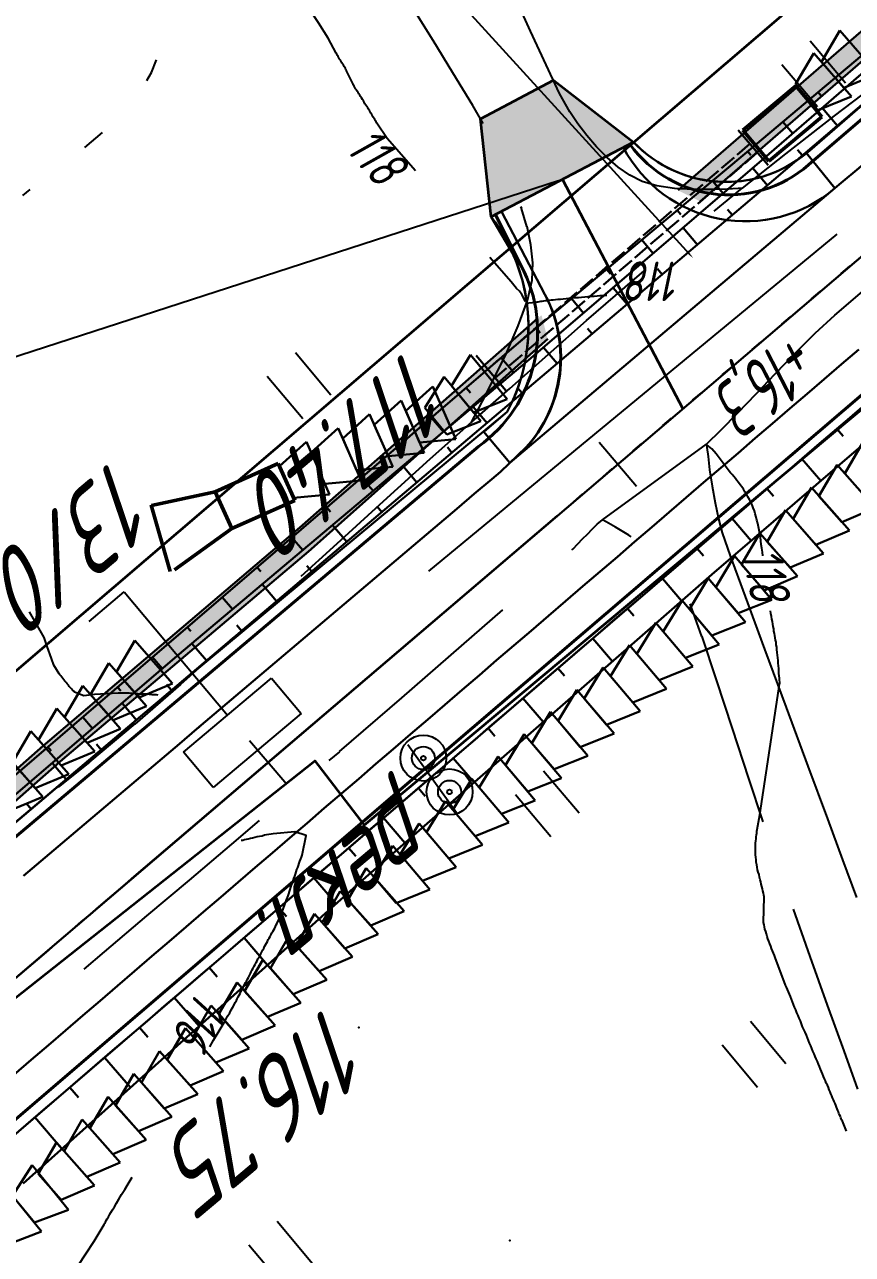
# Model space of a CAD drawing. Header units: millimetres. Extents: x -698 to 8131, y -704 to 4503.
# Drawn here: x 7815.3 to 7851.3, y -540.8 to -487.3 of the extents above; entities that cross this region are included whole.
import ezdxf
from ezdxf import colors
from ezdxf.entities.mleader import LeaderData, LeaderLine
from ezdxf.math import Vec2, Vec3

# ---------------------------------------------------------------- set-up
doc = ezdxf.new("R2010")
doc.units = ezdxf.units.MM
for name, pattern in [('ACAD_ISO02W100', [15, 12, -3]), ('CONTI', [0]), ('STROT', [1.7, 0.5, -1.2])]:
    doc.linetypes.add(name, pattern=pattern)
for name, color, linetype, lineweight in [('10', 1, 'Continuous', 35), ('Гравий', 30, 'Continuous', 35), ('КОПИЯ_ОСЬ_13_ОТКОСЫ', 7, 'Continuous', 30), ('КОПИЯ_ОСЬ_ОТКОСЫ', 7, 'Continuous', 30), ('Огражд-перила', 1, 'ограждение2', 40), ('ОСЬ_ВЕРХ_ПОКРЫТИЯ_ГРАНИЦЫ_ПОЛОС', 7, 'Continuous', 30), ('ОСЬ_ВЕРХ_ПОКРЫТИЯ_ОСЬ', 1, 'Continuous', 30), ('Ось_примыкания', 1, 'Continuous', 35), ('Площ примыкании', 101, 'Continuous', 30), ('Тротуар', 40, 'Continuous', 35), ('Трубы мет.', 7, 'ACAD_ISO02W100', 30)]:
    doc.layers.add(name, color=color, linetype=linetype, lineweight=lineweight)
for name, color, linetype in [('GOR_BDEFAULT', 212, 'CONTI'), ('NAD_MDEFAULT', 7, 'CONTI'), ('PI_OTDEFAULT', 172, 'CONTI'), ('PI_TTDEFAULT', 5, 'CONTI'), ('SIT_LDEFAULT', 7, 'CONTI'), ('USLZNDEFAULT', 7, 'CONTI'), ('Выноски', 250, 'Continuous'), ('канава', 7, 'Continuous'), ('канавы', 14, 'Continuous'), ('ОСЬ_ВЕРХ_ПОКРЫТИЯ_ПИКЕТЫ', 1, 'Continuous'), ('разметка', 7, 'Continuous')]:
    doc.layers.add(name, color=color, linetype=linetype)
doc.layers.get('КОПИЯ_ОСЬ_ОТКОСЫ').off()
doc.styles.add('eskd', font='isocpeui.ttf', dxfattribs={"width": 1.2})
doc.styles.add('SHRFT', font='isocpeui.ttf', dxfattribs={"width": 3.5})
doc.styles.get("Standard").update_dxf_attribs({"font": 'isocpeui.ttf'})
doc.styles.add('ГОСТ', font='isocpeui.ttf', dxfattribs={"height": 4})
doc.linetypes.add('ограждение2', pattern='A,0.25,-0.1,[132,ltypeshp.shx,S=0.1,R=0,X=-0.1,Y=0],-0.1,1', length=1.45)

# ---------------------------------------------------------------- blocks, each defined once
blk = doc.blocks.new('BL_2011')
at = {"color": 0}
for p, q in [((0, 0), (0, 2.4)), ((1.6, 0), (1.6, 2.4))]:
    blk.add_line(p, q, dxfattribs=at)
blk = doc.blocks.new('BL_22')
at = {"color": 0}
for radius in [1, 0.5, 0.1]:
    blk.add_circle((0, 0), radius, dxfattribs=at)
blk = doc.blocks.new('BL_13')
at = {"color": 0}
for p, q in [((-2.5, 7), (-2.5, 9)), ((-2.5, 9), (2.5, 9)), ((2.5, 9), (2.5, 7)), ((0, 7), (-2.5, 7)), ((0, 0), (0, 7)), ((2.5, 7), (0, 7)), ((2, 0), (0, 0))]:
    blk.add_line(p, q, dxfattribs=at)
blk = doc.blocks.new('6')
at = {"layer": 'канава', "color": 5, "linetype": 'Continuous', "lineweight": 30}
for p, q in [((-1.5, -1.25), (-1.5, 1.25)), ((0, 0.75), (-1.5, 1.25)), ((0, 0.75), (0, -0.75)), ((0, -0.75), (-1.5, -1.25))]:
    blk.add_line(p, q, dxfattribs=at)
blk = doc.blocks.new('*U57')
at = {"layer": 'КОПИЯ_ОСЬ_13_ОТКОСЫ'}
for points in [[(215.653, -716.223), (165.16, -759.961), (155.135, -768.548), (139.828, -781.421), (124.639, -794.432)], [(185.07, -742.006), (169.916, -755.058), (164.705, -759.427), (154.577, -767.893), (124.228, -793.95)], [(167.723, -756.897), (167.853, -757.052)], [(166.19, -758.182), (166.621, -758.696)], [(164.657, -759.466), (164.801, -759.638)], [(163.123, -760.749), (163.589, -761.307)], [(161.588, -762.032), (161.744, -762.218)], [(160.054, -763.315), (160.551, -763.909)], [(158.519, -764.597), (158.685, -764.796)], [(156.985, -765.88), (157.513, -766.512)], [(155.451, -767.163), (155.627, -767.373)], [(153.923, -768.454), (154.479, -769.101)], [(152.406, -769.757), (152.591, -769.973)], [(150.889, -771.06), (151.417, -771.675)], [(149.371, -772.363), (149.547, -772.568)], [(147.854, -773.666), (148.356, -774.25)], [(146.336, -774.968), (146.504, -775.163)], [(144.819, -776.271), (145.294, -776.825)], [(143.301, -777.574), (143.46, -777.759)], [(141.784, -778.877), (142.233, -779.399)], [(140.266, -780.18), (140.416, -780.354)], [(138.749, -781.483), (139.176, -781.98)], [(137.232, -782.785), (137.374, -782.951)], [(135.714, -784.088), (136.138, -784.582)], [(134.197, -785.391), (134.338, -785.556)]]:
    blk.add_lwpolyline(points, dxfattribs=at)

msp = doc.modelspace()

# ---------------------------------------------------------------- hatches: boundary and pattern name
at = {"layer": 'Гравий', "ltscale": 7}
msp.add_hatch(color=256, dxfattribs=at).paths.add_polyline_path([(7835.13, -491.403), (7835.604, -495.679), (7836.047, -495.447), (7841.802, -492.424), (7838.311, -489.732)])
at = {"layer": 'Тротуар', "lineweight": 30, "ltscale": 7}
for points in [[(7979.639, -298.1), (7978.665, -298.325), (7983.589, -319.711), (7984.984, -331.282), (7984.279, -348.877), (7979.817, -365.583), (7965.964, -387.707), (7950.598, -402.987), (7894.383, -450.604), (7843.734, -494.517), (7844.701, -495.003), (7895.033, -451.364), (7951.274, -403.724), (7966.675, -388.456), (7980.744, -365.987), (7985.295, -348.95), (7985.986, -331.241), (7984.576, -319.538)], [(7837.793, -499.954), (7827.27, -509.191), (7816.102, -518.7), (7807.198, -526.538), (7791.978, -539.384), (7785.628, -544.359), (7771.422, -555.009), (7763.631, -558.64), (7764.448, -559.362), (7771.575, -556.04), (7771.938, -555.871), (7772.535, -555.424), (7786.236, -545.152), (7792.609, -540.16), (7807.851, -527.296), (7816.945, -519.291), (7827.654, -510.232), (7838.061, -500.99)]]:
    msp.add_hatch(color=256, dxfattribs=at).paths.add_polyline_path(points)

# ---------------------------------------------------------------- linework, layer by layer
msp.add_line((7850.646, -496.428), (7832.876, -511.101))
at = {"layer": '10'}
for points in [[(7777.275, -561.382), (7779.235, -563.922), (7804.995, -544.202), (7801.735, -540.062), (7827.925, -519.342), (7830.075, -522.142), (7880.365, -480.112), (7888.765, -477.362), (7981.265, -400.242), (7996.105, -379.532), (8005.275, -357.472), (8007.615, -334.042), (8006.055, -312.952), (7993.635, -264.502)], [(7801.735, -540.062), (7827.925, -519.342), (7830.075, -522.142), (7880.365, -480.112), (7888.765, -477.362), (7981.265, -400.242), (7996.105, -379.532), (8005.275, -357.472), (8007.615, -334.042), (8006.055, -312.952)], [(7979.805, -321.222), (7971.075, -330.472), (7975.975, -333.902), (7980.045, -344.882), (7974.835, -356.852), (7975.845, -360.712), (7964.925, -382.972), (7873.845, -465.012), (7802.365, -526.162)], [(7975.845, -360.712), (7964.925, -382.972), (7873.845, -465.012), (7802.365, -526.162), (7782.805, -543.732), (7781.165, -545.212), (7775.065, -553.902), (7772.415, -560.052), (7756.235, -553.832), (7709.585, -595.872), (7707.175, -597.812), (7721.345, -610.022), (7724.195, -606.932), (7731.065, -600.732), (7731.065, -600.732), (7773.955, -564.292), (7777.275, -561.382)]]:
    msp.add_lwpolyline(points, dxfattribs=at)
at = {"layer": 'GOR_BDEFAULT', "color": 212, "flags": 128}
for points, elevation in [([(7832.309, -493.67), (7831.069, -492.27), (7830.629, -491.6), (7830.599, -491.54), (7830.569, -491.49), (7830.539, -491.44), (7830.509, -491.39), (7830.469, -491.33), (7830.439, -491.28), (7830.409, -491.22), (7830.369, -491.16), (7830.339, -491.11), (7830.299, -491.05), (7830.259, -490.99), (7830.229, -490.93), (7830.189, -490.87), (7830.149, -490.81), (7830.109, -490.75), (7830.069, -490.69), (7830.039, -490.63), (7829.999, -490.57), (7829.959, -490.5), (7829.919, -490.44), (7829.879, -490.38), (7829.839, -490.32), (7829.809, -490.26), (7829.769, -490.21), (7829.739, -490.15), (7829.699, -490.1), (7829.669, -490.04), (7829.639, -489.99), (7829.609, -489.94), (7829.589, -489.9), (7829.309, -489.32), (7829.279, -489.27), (7829.259, -489.22), (7829.229, -489.18), (7829.199, -489.13), (7829.169, -489.07), (7829.129, -489.02), (7829.099, -488.97), (7829.069, -488.91), (7829.039, -488.86), (7828.999, -488.81), (7828.969, -488.75), (7828.939, -488.7), (7828.909, -488.65), (7828.879, -488.6), (7828.849, -488.55), (7828.509, -487.9), (7828.079, -487.23), (7827.749, -486.73), (7827.549, -486.4), (7827.259, -485.8), (7826.859, -484.99), (7826.829, -484.94), (7826.799, -484.88), (7826.769, -484.82), (7826.739, -484.76), (7826.709, -484.7), (7826.679, -484.64), (7826.649, -484.58), (7826.609, -484.52), (7826.579, -484.46), (7826.549, -484.41), (7826.519, -484.35), (7826.489, -484.29), (7826.459, -484.23), (7826.419, -484.17), (7826.389, -484.11), (7825.969, -483.37), (7825.769, -483)], 118), ([(7837.099, -499.36), (7836.929, -499.05), (7836.829, -498.91), (7836.709, -498.79), (7836.469, -498.5), (7835.539, -497.45)], 118), ([(7837.149, -499.43), (7837.239, -499.42), (7837.559, -499.38), (7837.609, -499.37), (7837.649, -499.37), (7837.709, -499.36), (7837.759, -499.35), (7837.819, -499.34), (7837.889, -499.33), (7837.959, -499.32), (7838.039, -499.31), (7838.119, -499.3), (7838.209, -499.29), (7838.299, -499.28), (7838.399, -499.27), (7838.509, -499.26), (7838.619, -499.25), (7838.739, -499.24)], 118), ([(7838.739, -499.24), (7838.859, -499.23), (7838.989, -499.21), (7839.129, -499.2), (7839.259, -499.19), (7839.399, -499.18), (7839.539, -499.17), (7839.679, -499.16), (7839.819, -499.14), (7839.959, -499.13), (7840.089, -499.12), (7840.209, -499.11), (7840.329, -499.1), (7840.439, -499.09), (7840.539, -499.09), (7840.639, -499.08)], 118), ([(7838.739, -499.24), (7838.859, -499.23), (7838.989, -499.21), (7839.129, -499.2), (7839.259, -499.19), (7839.399, -499.18), (7839.539, -499.17), (7839.679, -499.16), (7839.819, -499.14), (7839.959, -499.13), (7840.089, -499.12), (7840.209, -499.11), (7840.329, -499.1), (7840.439, -499.09), (7840.539, -499.09), (7840.639, -499.08)], 118), ([(7847.429, -510.42), (7847.409, -510.26), (7847.379, -510.09), (7847.359, -509.93), (7847.339, -509.77), (7847.319, -509.62), (7847.289, -509.46), (7847.269, -509.31), (7847.239, -509.16), (7847.209, -509.02), (7847.169, -508.88), (7847.139, -508.74), (7847.099, -508.6), (7847.059, -508.47), (7847.009, -508.34), (7846.959, -508.21), (7846.899, -508.09), (7846.849, -507.97), (7846.779, -507.86), (7846.719, -507.74), (7846.649, -507.64), (7846.579, -507.53), (7846.509, -507.43), (7846.439, -507.33), (7846.369, -507.24), (7846.299, -507.15), (7846.229, -507.06), (7846.159, -506.97), (7846.089, -506.89), (7846.019, -506.82), (7845.959, -506.74), (7845.399, -505.99), (7845.199, -505.77), (7845.059, -505.65), (7844.989, -505.59)], 118), ([(7847.429, -510.42), (7847.409, -510.26), (7847.379, -510.09), (7847.359, -509.93), (7847.339, -509.77), (7847.319, -509.62), (7847.289, -509.46), (7847.269, -509.31), (7847.239, -509.16), (7847.209, -509.02), (7847.169, -508.88), (7847.139, -508.74), (7847.099, -508.6), (7847.059, -508.47), (7847.009, -508.34), (7846.959, -508.21), (7846.899, -508.09), (7846.849, -507.97), (7846.779, -507.86), (7846.719, -507.74), (7846.649, -507.64), (7846.579, -507.53), (7846.509, -507.43), (7846.439, -507.33), (7846.369, -507.24), (7846.299, -507.15), (7846.229, -507.06), (7846.159, -506.97), (7846.089, -506.89), (7846.019, -506.82), (7845.959, -506.74), (7845.399, -505.99), (7845.199, -505.77), (7845.059, -505.65), (7844.989, -505.59)], 118), ([(7821.109, -516.49), (7821.029, -516.48), (7820.929, -516.48), (7820.829, -516.47), (7820.719, -516.46), (7820.599, -516.45), (7820.479, -516.45), (7820.349, -516.44), (7820.219, -516.43), (7820.099, -516.43), (7819.969, -516.42), (7819.839, -516.41), (7819.709, -516.41), (7819.589, -516.4), (7819.469, -516.4), (7819.359, -516.4), (7818.339, -516.46), (7817.869, -516.52), (7817.469, -516.36), (7817.429, -516.32), (7817.379, -516.27), (7817.339, -516.22), (7817.289, -516.17), (7817.239, -516.12), (7817.199, -516.06), (7817.149, -516), (7817.099, -515.94), (7817.049, -515.88), (7816.999, -515.82), (7816.959, -515.77), (7816.909, -515.71), (7816.869, -515.65), (7816.829, -515.6), (7816.799, -515.56), (7816.569, -515.18), (7816.469, -514.89), (7816.279, -514.37), (7816.149, -513.98), (7815.499, -512.86)], 116), ([(7847.289, -521.7), (7848.159, -515.92), (7848.149, -515.84), (7848.149, -515.75), (7848.139, -515.65), (7848.129, -515.55), (7848.129, -515.44), (7848.119, -515.33), (7848.109, -515.22), (7848.099, -515.1), (7848.089, -514.98), (7848.079, -514.86), (7848.059, -514.75), (7848.049, -514.63), (7848.039, -514.51), (7848.029, -514.4), (7848.009, -514.3), (7847.999, -514.19), (7847.979, -514.09), (7847.959, -513.99), (7847.949, -513.89), (7847.929, -513.8), (7847.909, -513.7), (7847.899, -513.6), (7847.879, -513.5), (7847.859, -513.4), (7847.839, -513.29), (7847.819, -513.18), (7847.799, -513.06), (7847.779, -512.94), (7847.759, -512.82)], 118), ([(7848.159, -516), (7848.159, -515.92), (7848.149, -515.84), (7848.149, -515.75), (7848.139, -515.65), (7848.129, -515.55), (7848.129, -515.44), (7848.119, -515.33), (7848.109, -515.22), (7848.099, -515.1), (7848.089, -514.98), (7848.079, -514.86), (7848.059, -514.75), (7848.049, -514.63), (7848.039, -514.51), (7848.029, -514.4), (7848.009, -514.3), (7847.999, -514.19), (7847.979, -514.09), (7847.959, -513.99), (7847.949, -513.89), (7847.929, -513.8), (7847.909, -513.7), (7847.899, -513.6), (7847.879, -513.5), (7847.859, -513.4), (7847.839, -513.29), (7847.819, -513.18), (7847.799, -513.06), (7847.779, -512.94), (7847.759, -512.82)], 118), ([(7847.459, -526.39), (7847.479, -525.27), (7847.469, -525.19), (7847.449, -525.1), (7847.429, -525.01), (7847.409, -524.92), (7847.389, -524.82), (7847.359, -524.72), (7847.339, -524.62), (7847.309, -524.52), (7847.279, -524.41), (7847.259, -524.3), (7847.229, -524.2), (7847.199, -524.09), (7847.179, -523.98), (7847.159, -523.87), (7847.139, -523.76), (7847.129, -523.65), (7847.119, -523.54), (7847.109, -523.44), (7847.109, -523.33), (7847.109, -523.23), (7847.109, -523.13), (7847.109, -523.03), (7847.109, -522.93), (7847.119, -522.83), (7847.129, -522.74), (7847.139, -522.65), (7847.149, -522.57), (7847.159, -522.49), (7847.169, -522.41), (7847.179, -522.33), (7847.289, -521.7)], 118), ([(7823.349, -531.8), (7823.519, -531.51), (7823.669, -531.25), (7823.809, -531.02), (7823.929, -530.81), (7824.039, -530.63), (7824.129, -530.46), (7824.219, -530.31), (7824.289, -530.18), (7824.359, -530.07), (7824.409, -529.96), (7824.459, -529.87), (7824.509, -529.78), (7824.549, -529.7), (7824.589, -529.62), (7824.629, -529.55), (7824.669, -529.47), (7824.709, -529.39), (7824.749, -529.32), (7824.789, -529.24), (7824.829, -529.16), (7824.869, -529.08), (7824.909, -529), (7824.949, -528.93), (7824.999, -528.85), (7825.039, -528.77), (7825.079, -528.69), (7825.119, -528.61), (7825.159, -528.53), (7825.199, -528.45), (7825.239, -528.37), (7825.289, -528.29), (7825.329, -528.21), (7825.369, -528.13), (7825.409, -528.05), (7825.449, -527.97), (7825.489, -527.9), (7825.539, -527.82), (7825.579, -527.74), (7825.619, -527.66), (7825.659, -527.58), (7825.699, -527.51), (7825.739, -527.43), (7825.779, -527.35), (7825.819, -527.28), (7825.859, -527.21), (7825.899, -527.13), (7825.939, -527.06), (7825.979, -526.99), (7826.019, -526.91), (7826.059, -526.84), (7826.099, -526.77), (7826.139, -526.7), (7826.179, -526.63), (7826.209, -526.56), (7826.249, -526.48), (7826.289, -526.41), (7826.319, -526.34), (7826.359, -526.27), (7826.389, -526.19), (7826.419, -526.12), (7826.459, -526.04), (7826.489, -525.96), (7826.519, -525.88), (7826.549, -525.8), (7826.579, -525.72), (7826.609, -525.64), (7826.639, -525.56), (7826.669, -525.48), (7826.699, -525.39), (7826.729, -525.3), (7826.759, -525.22), (7826.789, -525.13), (7826.819, -525.04), (7826.849, -524.95), (7826.879, -524.85), (7826.909, -524.76), (7826.949, -524.66), (7826.979, -524.57), (7827.009, -524.47), (7827.049, -524.37), (7827.079, -524.28), (7827.109, -524.18), (7827.149, -524.08), (7827.179, -523.99), (7827.209, -523.9), (7827.249, -523.8), (7827.279, -523.71), (7827.309, -523.62), (7827.339, -523.54), (7827.369, -523.46), (7827.549, -522.6), (7827.049, -522.44), (7826.119, -522.52), (7826.029, -522.54), (7825.929, -522.55), (7825.829, -522.57), (7825.729, -522.59), (7825.629, -522.62), (7825.519, -522.64), (7825.419, -522.66), (7825.319, -522.68), (7825.219, -522.71), (7825.119, -522.73), (7825.029, -522.75), (7824.939, -522.77), (7824.859, -522.79), (7824.789, -522.81), (7824.719, -522.82)], 116), ([(7847.969, -527.91), (7847.929, -527.82), (7847.889, -527.72), (7847.849, -527.62), (7847.809, -527.52), (7847.769, -527.41), (7847.729, -527.31), (7847.689, -527.2), (7847.649, -527.09), (7847.619, -526.99), (7847.579, -526.88), (7847.549, -526.78), (7847.519, -526.67), (7847.499, -526.57), (7847.479, -526.48), (7847.459, -526.39)], 118), ([(7847.969, -527.91), (7847.929, -527.82), (7847.889, -527.72), (7847.849, -527.62), (7847.809, -527.52), (7847.769, -527.41), (7847.729, -527.31), (7847.689, -527.2), (7847.649, -527.09), (7847.619, -526.99), (7847.579, -526.88), (7847.549, -526.78), (7847.519, -526.67), (7847.499, -526.57), (7847.479, -526.48), (7847.459, -526.39)], 118), ([(7851.069, -535.46), (7850.889, -535.03), (7850.859, -534.98), (7850.839, -534.93), (7850.819, -534.88), (7850.799, -534.82), (7850.769, -534.76), (7850.739, -534.7), (7850.719, -534.63), (7850.689, -534.56), (7850.659, -534.49), (7850.629, -534.42), (7850.599, -534.34), (7850.569, -534.26), (7850.529, -534.18), (7850.499, -534.1), (7850.459, -534.02), (7850.429, -533.93), (7850.389, -533.84), (7850.349, -533.75), (7850.309, -533.66), (7850.279, -533.57), (7850.239, -533.47), (7850.189, -533.38), (7850.149, -533.28), (7850.109, -533.18), (7850.069, -533.08), (7850.019, -532.97), (7849.979, -532.87), (7849.939, -532.76), (7849.889, -532.65), (7849.849, -532.55), (7849.799, -532.44), (7849.749, -532.32), (7849.709, -532.21), (7849.659, -532.1), (7849.609, -531.98), (7849.559, -531.87), (7849.509, -531.75), (7849.459, -531.64), (7849.409, -531.52), (7849.369, -531.4), (7849.319, -531.28), (7849.269, -531.16), (7849.209, -531.04), (7849.159, -530.92), (7849.109, -530.8), (7849.059, -530.67), (7849.009, -530.55), (7848.959, -530.43), (7848.909, -530.31), (7848.859, -530.19), (7848.809, -530.07), (7848.759, -529.95), (7848.719, -529.84), (7848.669, -529.72), (7848.629, -529.61), (7848.579, -529.5), (7848.539, -529.4), (7848.499, -529.3), (7848.459, -529.2), (7848.419, -529.11), (7847.969, -527.91)], 118), ([(7818.819, -550.9), (7818.769, -550.83), (7818.719, -550.75), (7818.669, -550.65), (7818.609, -550.55), (7818.539, -550.43), (7818.479, -550.31), (7818.409, -550.17), (7818.329, -550.02), (7818.259, -549.86), (7818.179, -549.69), (7818.109, -549.51), (7818.029, -549.32), (7817.949, -549.11), (7817.869, -548.89), (7817.799, -548.66), (7817.719, -548.42), (7817.649, -548.16), (7817.579, -547.89), (7817.509, -547.62), (7817.439, -547.34), (7817.369, -547.06), (7817.309, -546.78), (7817.249, -546.49), (7817.199, -546.21), (7817.139, -545.93), (7817.099, -545.65), (7817.049, -545.38), (7817.009, -545.12), (7816.979, -544.87), (7816.949, -544.64), (7816.929, -544.41), (7816.909, -544.2), (7816.889, -544), (7816.879, -543.82), (7816.879, -543.65), (7816.869, -543.49), (7816.879, -543.34), (7816.879, -543.2), (7816.889, -543.07), (7816.899, -542.95), (7816.909, -542.84), (7816.919, -542.74), (7816.939, -542.64), (7816.949, -542.55), (7816.969, -542.47), (7817.279, -541.8), (7817.619, -541.31), (7817.959, -540.8), (7818.319, -540.25), (7818.749, -539.53), (7818.779, -539.47), (7818.809, -539.42), (7818.849, -539.35), (7818.889, -539.28), (7818.939, -539.2), (7818.989, -539.11), (7819.049, -539.01), (7819.119, -538.89), (7819.199, -538.76), (7819.289, -538.6), (7819.399, -538.42), (7819.509, -538.22), (7819.649, -538), (7819.799, -537.75), (7819.969, -537.46)], 116)]:
    msp.add_lwpolyline(points, dxfattribs=dict(at, elevation=elevation))
at = {"layer": 'PI_TTDEFAULT', "color": 5}
for p in [(7834.739, -504.61, 117.399), (7829.839, -530.96, 116.752), (7836.419, -540.23, 116.98)]:
    msp.add_point(p, dxfattribs=at)
at = {"layer": 'SIT_LDEFAULT', "color": 7}
for p, q in [((7837.309, -487.6), (7836.639, -486.11)), ((7833.079, -488), (7832.319, -486.79)), ((7833.939, -489.41), (7833.079, -488)), ((7837.989, -489.06), (7837.309, -487.6)), ((7820.819, -489.39), (7821.039, -488.84)), ((7838.579, -490.3), (7837.989, -489.06)), ((7820.609, -489.74), (7820.819, -489.39)), ((7834.799, -490.83), (7833.939, -489.41)), ((7852.789, -489.55), (7850.529, -491.28)), ((7839.019, -491.1), (7838.579, -490.3)), ((7835.249, -491.61), (7834.799, -490.83)), ((7839.369, -491.62), (7839.019, -491.1)), ((7850.529, -491.28), (7848.409, -492.93)), ((7839.759, -492.14), (7839.369, -491.62)), ((7817.909, -492.65), (7818.679, -492.01)), ((7840.189, -492.63), (7839.759, -492.14)), ((7840.649, -493.09), (7840.189, -492.63)), ((7841.129, -493.51), (7840.649, -493.09)), ((7848.409, -492.93), (7846.529, -494.43)), ((7841.639, -493.86), (7841.129, -493.51)), ((7842.169, -494.14), (7841.639, -493.86)), ((7815.209, -494.75), (7815.539, -494.49)), ((7842.809, -494.33), (7842.169, -494.14)), ((7843.579, -494.44), (7842.809, -494.33)), ((7844.409, -494.49), (7843.579, -494.44)), ((7845.209, -494.49), (7844.409, -494.49)), ((7845.879, -494.47), (7845.209, -494.49)), ((7845.309, -495.43), (7846.529, -494.43)), ((7846.349, -494.44), (7845.879, -494.47)), ((7846.529, -494.43), (7846.349, -494.44)), ((7836.929, -495.31), (7836.899, -495.24)), ((7837.159, -496.1), (7836.919, -495.31)), ((7837.329, -496.89), (7837.169, -496.1)), ((7837.409, -497.67), (7837.329, -496.89)), ((7837.389, -498.43), (7837.409, -497.67)), ((7841.429, -498.73), (7842.259, -498.02)), ((7837.179, -499.32), (7837.389, -498.43)), ((7839.749, -500.19), (7841.429, -498.73)), ((7836.779, -500.42), (7837.179, -499.32)), ((7850.559, -499.95), (7851.759, -498.93)), ((7838.079, -501.66), (7839.749, -500.19)), ((7849.699, -500.74), (7850.559, -499.95)), ((7836.269, -501.6), (7836.779, -500.42)), ((7848.829, -501.6), (7849.699, -500.74)), ((7835.719, -502.73), (7836.269, -501.6)), ((7836.409, -503.14), (7838.079, -501.66)), ((7847.959, -502.5), (7848.829, -501.6)), ((7847.129, -503.38), (7847.959, -502.5)), ((7835.229, -503.69), (7835.719, -502.73)), ((7834.739, -504.61), (7836.409, -503.14)), ((7846.339, -504.21), (7847.129, -503.38)), ((7834.879, -504.36), (7835.229, -503.69)), ((7834.739, -504.61), (7832.929, -506.22)), ((7834.739, -504.61), (7834.879, -504.36)), ((7845.609, -504.95), (7846.339, -504.21)), ((7844.969, -505.56), (7845.609, -504.95)), ((7840.449, -508.86), (7844.969, -505.56)), ((7844.969, -505.56), (7844.989, -505.71)), ((7844.989, -505.71), (7845.039, -506.11)), ((7832.929, -506.22), (7830.899, -508.06)), ((7845.039, -506.11), (7845.109, -506.69)), ((7845.109, -506.69), (7845.219, -507.39)), ((7845.219, -507.39), (7845.349, -508.12)), ((7830.899, -508.06), (7828.719, -510.05)), ((7845.349, -508.12), (7845.489, -508.82)), ((7840.219, -509.05), (7840.449, -508.86)), ((7840.609, -508.94), (7840.449, -508.86)), ((7841.019, -509.18), (7840.609, -508.94)), ((7845.489, -508.82), (7845.659, -509.43)), ((7839.579, -509.69), (7839.789, -509.48)), ((7839.789, -509.48), (7839.999, -509.26)), ((7839.999, -509.26), (7840.219, -509.05)), ((7841.599, -509.53), (7841.019, -509.18)), ((7845.659, -509.43), (7846.009, -510.43)), ((7828.719, -510.05), (7827.319, -511.32)), ((7839.149, -510.13), (7839.369, -509.91)), ((7839.369, -509.91), (7839.579, -509.69)), ((7841.699, -509.6), (7841.599, -509.53)), ((7839.119, -510.16), (7839.149, -510.13)), ((7846.009, -510.43), (7846.659, -512.2)), ((7844.769, -513.94), (7844.269, -512.52)), ((7846.659, -512.2), (7847.499, -514.49)), ((7834.309, -514.34), (7836.109, -512.78)), ((7824.229, -514.11), (7822.079, -516.03)), ((7824.359, -513.99), (7824.229, -514.11)), ((7845.409, -515.82), (7844.779, -513.94)), ((7831.709, -516.6), (7834.309, -514.34)), ((7847.499, -514.49), (7848.439, -517.03)), ((7846.099, -517.94), (7845.409, -515.82)), ((7822.079, -516.03), (7820.089, -517.75)), ((7828.999, -518.94), (7831.709, -516.6)), ((7848.439, -517.03), (7849.379, -519.58)), ((7820.089, -517.74), (7818.119, -519.39)), ((7846.819, -520.12), (7846.099, -517.94)), ((7828.549, -519.34), (7829.009, -518.95)), ((7831.969, -518.63), (7834.089, -521.59)), ((7818.119, -519.4), (7816.759, -520.5)), ((7849.379, -519.58), (7850.239, -521.87)), ((7847.439, -522), (7846.819, -520.12)), ((7824.319, -522.97), (7825.519, -521.94)), ((7850.239, -521.87), (7850.899, -523.66)), ((7822.469, -524.54), (7824.319, -522.97)), ((7850.899, -523.66), (7851.499, -525.29)), ((7820.619, -526.1), (7822.469, -524.54)), ((7818.769, -527.66), (7820.619, -526.1)), ((7849.489, -527.86), (7848.759, -525.8)), ((7817.879, -528.41), (7818.769, -527.66)), ((7850.239, -529.98), (7849.479, -527.86)), ((7850.959, -531.97), (7850.239, -529.98)), ((7851.559, -533.63), (7850.959, -531.97))]:
    msp.add_line(p, q, dxfattribs=at)
at = {"layer": 'Гравий', "linetype": 'Continuous'}
msp.add_lwpolyline([(7835.604, -495.679), (7835.13, -491.403), (7838.311, -489.732), (7841.802, -492.424)], dxfattribs=at)
at = {"layer": 'канавы', "color": 5, "lineweight": 50}
for p, q in [((7848.86, -489.972), (7846.562, -491.901)), ((7847.693, -493.249), (7849.991, -491.32)), ((7846.562, -491.901), (7847.693, -493.249)), ((7826.334, -506.412), (7823.594, -507.634)), ((7823.594, -507.634), (7824.312, -509.242)), ((7820.799, -508.219), (7821.628, -511.102)), ((7824.312, -509.242), (7827.051, -508.019))]:
    msp.add_line(p, q, dxfattribs=at)
for points in [[(7848.86, -489.972), (7849.991, -491.32)], [(7826.334, -506.412), (7827.051, -508.019)], [(7823.594, -507.634), (7820.812, -508.231), (7820.812, -508.231)], [(7821.824, -511.03), (7824.312, -509.242)]]:
    msp.add_lwpolyline(points, dxfattribs=at)
at = {"layer": 'КОПИЯ_ОСЬ_13_ОТКОСЫ'}
for points in [[(7947.289, -409.332), (7847.91, -494.068), (7802.229, -532.754)], [(7953.777, -416.942), (7854.399, -501.677), (7808.967, -540.675)], [(7897.761, -449.578), (7847.268, -493.316), (7837.243, -501.903), (7821.936, -514.776), (7806.747, -527.786)], [(7875.649, -485.294), (7860.471, -498.32), (7855.219, -502.64), (7845.203, -511.238), (7830.147, -524.405), (7815.236, -537.743)], [(7850.674, -491.711), (7850.014, -490.937)], [(7849.152, -493.009), (7848.932, -492.751)], [(7847.63, -494.305), (7846.992, -493.553)], [(7846.103, -495.598), (7845.89, -495.347)], [(7844.577, -496.89), (7843.954, -496.155)], [(7843.05, -498.183), (7842.843, -497.938)], [(7841.525, -499.476), (7840.916, -498.757)], [(7839.999, -500.768), (7839.796, -500.529)], [(7838.472, -502.061), (7837.878, -501.359)], [(7836.946, -503.353), (7836.748, -503.119)], [(7835.42, -504.646), (7834.822, -503.94)], [(7850.644, -504.9), (7850.919, -505.22)], [(7833.893, -505.938), (7833.694, -505.703)], [(7849.126, -506.203), (7849.95, -507.163)], [(7832.367, -507.231), (7831.76, -506.514)], [(7847.609, -507.505), (7847.884, -507.825)], [(7830.841, -508.523), (7830.638, -508.284)], [(7846.091, -508.808), (7846.915, -509.768)], [(7829.315, -509.816), (7828.699, -509.089)], [(7844.573, -510.111), (7844.849, -510.431)], [(7827.789, -511.108), (7827.584, -510.866)], [(7843.056, -511.413), (7843.891, -512.386)], [(7826.262, -512.401), (7825.637, -511.663)], [(7841.538, -512.716), (7841.817, -513.04)], [(7824.736, -513.694), (7824.528, -513.448)], [(7823.21, -514.986), (7822.576, -514.238)], [(7840.021, -514.019), (7840.88, -515.019)], [(7838.503, -515.321), (7838.789, -515.655)], [(7821.683, -516.279), (7821.472, -516.029)], [(7820.158, -517.571), (7819.533, -516.834)], [(7836.985, -516.624), (7837.868, -517.653)], [(7835.468, -517.926), (7835.763, -518.269)], [(7818.631, -518.864), (7818.423, -518.618)], [(7817.105, -520.156), (7816.496, -519.436)], [(7833.95, -519.229), (7834.858, -520.286)], [(7832.433, -520.532), (7832.735, -520.884)], [(7815.579, -521.449), (7815.376, -521.209)], [(7830.915, -521.835), (7831.847, -522.919)], [(7829.398, -523.137), (7829.708, -523.499)], [(7827.88, -524.44), (7828.848, -525.568)], [(7826.362, -525.742), (7826.686, -526.118)], [(7824.845, -527.045), (7825.866, -528.235)], [(7823.327, -528.348), (7823.668, -528.744)], [(7821.81, -529.651), (7822.884, -530.902)], [(7820.292, -530.953), (7820.651, -531.37)], [(7818.775, -532.256), (7819.902, -533.57)], [(7817.257, -533.558), (7817.633, -533.996)], [(7815.739, -534.861), (7816.92, -536.237)]]:
    msp.add_lwpolyline(points, dxfattribs=at)
at = {"layer": 'Огражд-перила', "ltscale": 7}
for points in [[(7881.136, 29.571), (7889.948, 4.19), (7913.256, -61.731), (7925.12, -95.22), (7937.408, -132.073), (7946.537, -161.278), (7955.856, -192.011), (7965.009, -223.892), (7972.59, -252.107), (7978.544, -275.139), (7983.125, -293.303, -0.012488), (7988.401, -318.577, -0.040689), (7989.791, -335.391, -0.039762), (7988.26, -351.613, -0.056014), (7982.03, -370.267, -0.095933), (7948.961, -408.5), (7922.95, -430.67), (7891.218, -457.71), (7857.753, -486.276), (7849.63, -493.217, -0.45951), (7841.641, -492.508, -1.674407)], [(7798.485, -548.992), (7834.793, -517.912), (7871.794, -486.263), (7884.846, -475.113), (7899.267, -462.818), (7917.674, -447.136), (7946.85, -422.271), (7967.041, -405.078, 0.05108), (7982.068, -389.374, 0.079886), (7995.072, -365.674, 0.04301), (7998.693, -351.865, -0.532002), (8006.062, -347.552), (8006.062, -347.552)], [(7792.259, -541.735), (7835.045, -505.663, 0.375775), (7836.912, -497.805), (7835.791, -495.581)]]:
    msp.add_lwpolyline(points, format="xyb", dxfattribs=at)
at = {"layer": 'ОСЬ_ВЕРХ_ПОКРЫТИЯ_ГРАНИЦЫ_ПОЛОС'}
for points in [[(7859.17, -487.096), (7858.412, -487.741), (7857.655, -488.387), (7856.898, -489.033), (7856.141, -489.679), (7855.383, -490.324), (7854.626, -490.97), (7853.869, -491.616), (7853.111, -492.262), (7852.354, -492.907), (7851.597, -493.553), (7850.839, -494.199), (7850.564, -494.433), (7850.564, -494.433), (7850.564, -494.433, -0.481022), (7841.359, -492.657)], [(7853.059, -489.678), (7849.45, -492.803, -0.401153), (7841.802, -492.424, 0.430148)], [(7836.047, -495.447), (7837.94, -499.053, -0.319855), (7837.129, -505.696), (7836, -506.776)], [(7836.301, -504.16, 0.292494), (7835.604, -495.679, 2.154201)]]:
    msp.add_lwpolyline(points, format="xyb", dxfattribs=at)
for points in [[(7851.6, -501.444), (7850.849, -502.088), (7850.099, -502.733), (7849.348, -503.377), (7848.598, -504.021), (7847.847, -504.665), (7847.097, -505.309), (7846.347, -505.954), (7845.596, -506.598), (7844.846, -507.242), (7844.095, -507.886), (7843.345, -508.53), (7842.594, -509.174), (7841.844, -509.819), (7841.093, -510.463), (7840.343, -511.107), (7839.593, -511.751), (7838.842, -512.395), (7838.092, -513.04), (7837.341, -513.684), (7836.591, -514.328), (7835.84, -514.972), (7835.09, -515.616), (7834.339, -516.261), (7833.589, -516.905), (7832.839, -517.549), (7832.088, -518.193), (7831.338, -518.837), (7830.587, -519.482), (7829.837, -520.126), (7829.086, -520.77), (7828.336, -521.414), (7827.586, -522.058), (7826.835, -522.703), (7826.085, -523.347), (7825.334, -523.991), (7824.584, -524.635), (7823.833, -525.279), (7823.083, -525.924), (7822.332, -526.568), (7821.582, -527.212), (7820.832, -527.856), (7820.081, -528.5), (7819.331, -529.145), (7818.58, -529.789), (7817.83, -530.433), (7817.079, -531.077), (7816.329, -531.721), (7815.578, -532.366), (7814.828, -533.01)], [(7836.301, -504.16), (7820.735, -517.083), (7819.98, -517.722), (7819.225, -518.361), (7818.471, -519.001), (7817.716, -519.64), (7816.961, -520.279), (7816.206, -520.919), (7815.451, -521.558), (7814.696, -522.197)], [(7851.396, -504.255), (7850.645, -504.899), (7849.895, -505.543), (7849.144, -506.188), (7848.394, -506.832), (7847.643, -507.476), (7846.892, -508.121), (7846.142, -508.765), (7845.391, -509.409), (7844.641, -510.054), (7843.89, -510.698), (7843.14, -511.342), (7842.389, -511.987), (7841.638, -512.631), (7840.888, -513.275), (7840.137, -513.92), (7839.387, -514.564), (7838.636, -515.208), (7837.885, -515.853), (7837.135, -516.497), (7836.384, -517.141), (7835.634, -517.785), (7834.883, -518.43), (7834.133, -519.074), (7833.382, -519.718), (7832.631, -520.363), (7831.881, -521.007), (7831.13, -521.651), (7830.38, -522.296), (7829.629, -522.94), (7828.879, -523.584), (7828.128, -524.229), (7827.377, -524.873), (7826.627, -525.517), (7825.876, -526.162), (7825.126, -526.806), (7824.375, -527.45), (7823.625, -528.095), (7822.874, -528.739), (7822.123, -529.383), (7821.373, -530.027), (7820.622, -530.672), (7819.872, -531.316), (7819.121, -531.96), (7818.371, -532.605), (7817.62, -533.249), (7816.869, -533.893), (7816.119, -534.538), (7815.368, -535.182), (7814.618, -535.826)], [(7815.245, -524.353), (7816, -523.714), (7816.755, -523.075), (7817.509, -522.436), (7818.264, -521.797), (7819.019, -521.157), (7819.774, -520.518), (7820.528, -519.879), (7821.283, -519.24), (7822.038, -518.601), (7822.792, -517.961), (7823.547, -517.322), (7824.302, -516.683), (7825.057, -516.044), (7825.811, -515.405), (7826.566, -514.766), (7827.321, -514.126), (7828.075, -513.487), (7828.83, -512.848), (7829.585, -512.209), (7830.34, -511.57), (7831.094, -510.93), (7831.849, -510.291), (7832.604, -509.652), (7833.358, -509.013), (7834.113, -508.374), (7834.868, -507.735), (7835.623, -507.095), (7836, -506.776)], [(7822.903, -517.868), (7822.792, -517.961), (7822.038, -518.601), (7821.283, -519.24), (7820.528, -519.879), (7819.774, -520.518), (7819.019, -521.157), (7818.264, -521.797), (7817.509, -522.436), (7816.755, -523.075), (7816, -523.714), (7815.245, -524.353)]]:
    msp.add_lwpolyline(points, dxfattribs=at)
at = {"layer": 'ОСЬ_ВЕРХ_ПОКРЫТИЯ_ОСЬ'}
msp.add_lwpolyline([(7950.516, -413.151), (7809.284, -533.574)], dxfattribs=at)
at = {"layer": 'ОСЬ_ВЕРХ_ПОКРЫТИЯ_ПИКЕТЫ'}
for p, q in [((7840.299, -505.486), (7841.921, -507.388)), ((7825.08, -518.463), (7826.702, -520.365))]:
    msp.add_line(p, q, dxfattribs=at)
at = {"layer": 'Ось_примыкания', "linetype": 'Continuous'}
for points in [[(7841.802, -492.424), (7835.604, -495.679)], [(7838.705, -494.05), (7843.943, -504.022)]]:
    msp.add_lwpolyline(points, dxfattribs=at)
at = {"layer": 'Площ примыкании', "linetype": 'Continuous', "lineweight": 30}
msp.add_lwpolyline([(7850.564, -494.433), (7836.416, -506.378, 0.366119), (7837.94, -499.053), (7836.047, -495.447), (7841.359, -492.657, 0.481022), (7850.564, -494.433, -10.176999)], format="xyb", dxfattribs=at)
at = {"layer": 'Площ примыкании', "color": 4, "ltscale": 7}
for points in [[(7841.802, -492.424), (7841.359, -492.657, 0.481031), (7850.564, -494.433), (7849.323, -492.909, -0.392496), (7841.802, -492.424, -13.376078)], [(7835.275, -505.028), (7836.301, -504.16, 0.23446), (7836.522, -497.22), (7835.604, -495.679), (7836.047, -495.447), (7837.94, -499.053, -0.358567), (7836.416, -506.378), (7835.267, -505.019)]]:
    msp.add_lwpolyline(points, format="xyb", dxfattribs=at)
at = {"layer": 'разметка', "linetype": 'STROT', "lineweight": 30}
msp.add_lwpolyline([(7852.511, -496.716), (7838.467, -508.69)], dxfattribs=at)
at = {"layer": 'разметка', "lineweight": 30, "ltscale": 7}
msp.add_lwpolyline([(7838.467, -508.69), (7820.061, -524.384, -0.003372), (7795.392, -545.294, -0.007197), (7786.072, -552.794, -0.008027), (7786.072, -552.794, -0.012479), (7773.075, -562.407)], format="xyb", dxfattribs=at)
at = {"layer": 'Тротуар', "lineweight": 30, "ltscale": 7}
for points in [[(7844.701, -495.003), (7895.033, -451.364), (7951.274, -403.724), (7966.675, -388.456), (7980.744, -365.987), (7985.295, -348.95), (7985.986, -331.241), (7984.576, -319.538), (7979.639, -298.1)], [(7843.734, -494.517), (7894.383, -450.604), (7950.598, -402.987), (7965.888, -387.828), (7979.817, -365.583), (7984.3, -348.8), (7984.984, -331.282), (7983.589, -319.711), (7978.665, -298.325)], [(7763.631, -558.64), (7771.422, -555.009), (7785.628, -544.359), (7791.978, -539.384), (7807.198, -526.538), (7816.102, -518.7), (7827.27, -509.191), (7837.614, -500.095)], [(7771.938, -555.871), (7786.236, -545.152), (7792.609, -540.16), (7807.851, -527.296), (7816.945, -519.291), (7827.654, -510.232), (7838.061, -500.99)]]:
    msp.add_lwpolyline(points, dxfattribs=at)
at = {"layer": 'Трубы мет.', "lineweight": 30}
for points in [[(7846.349, -491.908), (7847.653, -493.424)], [(7834.942, -501.715), (7836.245, -503.232)]]:
    msp.add_lwpolyline(points, dxfattribs=at)
at = {"layer": 'Трубы мет.', "lineweight": 30, "ltscale": 0.06}
for points in [[(7846.857, -492.499), (7835.45, -502.306)], [(7847.183, -492.878), (7835.776, -502.685)]]:
    msp.add_lwpolyline(points, dxfattribs=at)

# ---------------------------------------------------------------- block references
at = {"layer": 'USLZNDEFAULT', "color": 7}
for name, p, rotation in [('BL_2011', (7849.798, -490.89), 40), ('BL_2011', (7827.399, -504.46), 40), ('BL_13', (7819.629, -512), 220), ('BL_22', (7832.649, -519.23), 40), ('BL_22', (7833.789, -520.7), 40), ('BL_2011', (7838.199, -522.66), 40), ('BL_2011', (7847.199, -533.56), 40), ('BL_2011', (7826.599, -542.26), 40)]:
    msp.add_blockref(name, p, dxfattribs=dict(at, rotation=rotation))
at = {"layer": 'КОПИЯ_ОСЬ_13_ОТКОСЫ'}
msp.add_blockref('*U57', (7682.108, 266.646), dxfattribs=at)
at = {"layer": 'КОПИЯ_ОСЬ_ОТКОСЫ', "linetype": 'Continuous'}
for p, rotation in [((7850.466, -489.488), 220.9340845393895), ((7849.333, -490.471), 220.9340845393895), ((7834.348, -503.605), 219.6731694414473), ((7832.186, -504.802), 203.6930786687687), ((7833.194, -504.562), 219.6731694414473), ((7830.813, -505.407), 203.6930786687687), ((7829.44, -506.01), 203.6930786687687), ((7828.066, -506.613), 203.6930786687687), ((7826.693, -507.216), 203.6930786687687)]:
    msp.add_blockref('6', p, dxfattribs=dict(at, rotation=rotation))
at = {"layer": 'КОПИЯ_ОСЬ_ОТКОСЫ'}
for p, rotation in [((7851.491, -507.4), 221.3903489018407), ((7850.365, -508.392), 221.3903489018407), ((7849.24, -509.384), 221.3903489018407), ((7848.115, -510.375), 221.3903489018407), ((7846.989, -511.367), 221.3903489018407), ((7845.861, -512.356), 220.2837179255638), ((7844.717, -513.326), 220.2837179255638), ((7843.573, -514.295), 220.2837179255638), ((7842.428, -515.265), 220.2837179255638), ((7819.782, -516.033), 221.1288416123986), ((7841.284, -516.235), 220.2837179255638), ((7818.652, -517.019), 221.1288416123986), ((7840.14, -517.205), 220.2837179255638), ((7817.522, -518.006), 221.1288416123986), ((7838.995, -518.175), 220.2837179255638), ((7816.393, -518.993), 221.1288416123986), ((7837.851, -519.145), 220.2837179255638), ((7815.263, -519.979), 221.1288416123986), ((7836.707, -520.115), 220.2837179255638), ((7814.133, -520.966), 221.1288416123986), ((7835.563, -521.084), 220.2837179255638), ((7834.418, -522.054), 220.2837179255638), ((7833.274, -523.024), 220.2837179255638), ((7832.13, -523.994), 220.2837179255638), ((7830.985, -524.964), 220.2837179255638), ((7829.859, -525.954), 221.5282269804899), ((7828.736, -526.948), 221.5282269804899), ((7827.613, -527.943), 221.5282269804899), ((7826.49, -528.937), 221.5282269804899), ((7825.367, -529.932), 221.5282269804899), ((7824.244, -530.926), 221.5282269804899), ((7823.121, -531.921), 221.5282269804899), ((7821.998, -532.915), 221.5282269804899), ((7820.875, -533.91), 221.5282269804899), ((7819.752, -534.904), 221.5282269804899), ((7818.629, -535.899), 221.5282269804899), ((7817.506, -536.893), 221.5282269804899), ((7816.383, -537.888), 221.5282269804899), ((7815.245, -538.864), 219.2210994405572), ((7814.083, -539.813), 219.2210994405572)]:
    msp.add_blockref('6', p, dxfattribs=dict(at, rotation=rotation))

# ---------------------------------------------------------------- texts
at = {"layer": 'GOR_BDEFAULT', "color": 212, "style": 'SHRFT', "width": 0.75}
for s, rotation, p in [('118', 310.7182, (7829.218, -492.738, 118)), ('118', 179.5213, (7843.869, -497.624, 118)), ('118', 281.129, (7846.501, -510.3, 118)), ('116', 239.1588, (7822.829, -529.31, 116))]:
    msp.add_text(s, height=1.7223, rotation=rotation, dxfattribs=at).set_placement(p)
at = {"layer": 'NAD_MDEFAULT', "color": 7, "style": 'eskd', "oblique": 10, "width": 0.8}
for s, p in [('13/0', (7819.44, -505.947)), ('рекл.', (7831.835, -520.507))]:
    msp.add_text(s, height=3.5, rotation=220, dxfattribs=at).set_placement(p)
at = {"layer": 'PI_OTDEFAULT', "color": 172, "style": 'eskd', "oblique": 10, "width": 0.8}
for s, p in [('117.40', (7832.256, -501.167)), ('116.75', (7828.764, -529.729))]:
    msp.add_text(s, height=3.5, rotation=220, dxfattribs=at).set_placement(p)
at = {"layer": 'ОСЬ_ВЕРХ_ПОКРЫТИЯ_ПИКЕТЫ', "width": 0.6}
msp.add_text('+16,3', height=2.5, rotation=216.504, dxfattribs=at).set_placement((7848.75, -500.565))

# ---------------------------------------------------------------- leaders
at = {"layer": 'Выноски', "linetype": 'Continuous'}
ml = msp.add_multileader_mtext('Standard', dxfattribs=at)
ml.set_content('металл. труба, {\\Fgost|c204;%%C} 0,5м, L-15,0м', color=256, style='ГОСТ')
ml.set_leader_properties()
ml.build(insert=Vec2(0, 0))
ml.multileader.update_dxf_attribs({"text_left_attachment_type": 5, "text_right_attachment_type": 5, "dogleg_length": 0, "arrow_head_size": 0.18})
ctx = ml.context
ctx.base_point, ctx.arrow_head_size, ctx.landing_gap_size, ctx.plane_origin, ctx.plane_x_axis, ctx.plane_y_axis = Vec3(7790.828, -438.708), 0.18, 0, Vec3(7717.427, -416.443), Vec3(-0.770857, -0.637008), Vec3(0.637008, -0.770857)
ctx.left_attachment, ctx.right_attachment = 5, 5
notes = []
notes.append((ctx, [(0, (1, 1, 0), (7790.828, -438.708), (-0.770857, -0.637008), 0, [(0, [(7844.387, -497.466)], 0, [])])]))
ctx.mtext.insert, ctx.mtext.text_direction, ctx.mtext.rotation, ctx.mtext.flow_direction = Vec3(7794.107, -442.675), Vec3(-0.770857, -0.637008), 3.832203, 5
ml = msp.add_multileader_mtext('Standard', dxfattribs=at)
ml.set_content('Граница работа по примыканию', color=256, style='ГОСТ')
ml.set_leader_properties()
ml.build(insert=Vec2(0, 0))
ml.multileader.update_dxf_attribs({"text_left_attachment_type": 5, "text_right_attachment_type": 5, "dogleg_length": 0, "arrow_head_size": 0.18})
ctx = ml.context
ctx.base_point, ctx.char_height, ctx.arrow_head_size, ctx.landing_gap_size, ctx.plane_origin, ctx.plane_x_axis, ctx.plane_y_axis = Vec3(7795.119, -455.372), 5, 0.18, 0, Vec3(7874.906, -553.471), Vec3(-0.756333, -0.654187), Vec3(0.654187, -0.756333)
ctx.left_attachment, ctx.right_attachment = 5, 5
notes.append((ctx, [(1, (1, 1, 0), (7697.516, -539.793), (0.756333, 0.654187), 0, [(0, [(7838.703, -494.052)], 0, []), (2, [(7759.92, -559.65), (7713.908, -585.775)], 0, [])])]))
ctx.mtext.insert, ctx.mtext.text_direction, ctx.mtext.rotation, ctx.mtext.flow_direction = Vec3(7799.328, -460.237), Vec3(-0.756333, -0.654187), 3.8547, 5
for ctx, leaders in notes:
    for number, flags, end, landing, length, lines in leaders:
        leader = LeaderData()
        leader.index, (leader.has_last_leader_line, leader.has_dogleg_vector, leader.attachment_direction) = number, flags
        leader.last_leader_point, leader.dogleg_vector, leader.dogleg_length = Vec3(end), Vec3(landing), length
        for number, points, colour, breaks in lines:
            line = LeaderLine()
            line.index, line.vertices, line.color, line.breaks = number, Vec3.list(points), colors.encode_raw_color(colour), breaks
            leader.lines.append(line)
        ctx.leaders.append(leader)

doc.saveas('drawing.dxf')
